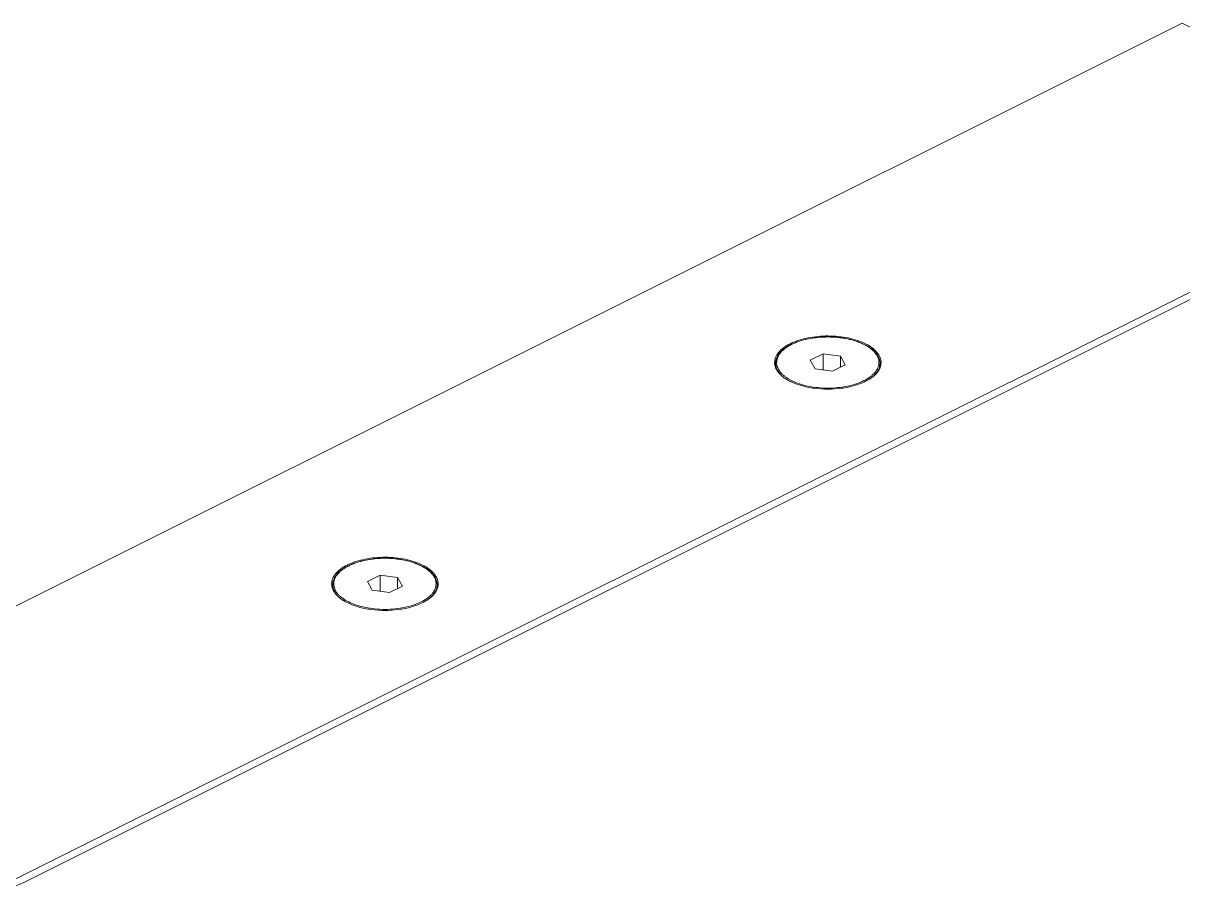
# Model space of a CAD drawing. Header units: millimetres. Extents: x 0 to 9253, y 0 to 2730.
# Drawn here: x 2754.3 to 2865.4, y 2380.7 to 2464 of the extents above; entities that cross this region are included whole.
import ezdxf

# ---------------------------------------------------------------- set-up
doc = ezdxf.new("R2010")
doc.units = ezdxf.units.MM
doc.layers.get('0').update_dxf_attribs({"lineweight": 13})

msp = doc.modelspace()

# ---------------------------------------------------------------- linework, layer by layer
for p, q in [((2723.9, 2393.26), (2865.32, 2463.97)), ((2865.32, 2463.97), (2887.94, 2452.66)), ((2753.59, 2381.95), (2887.94, 2449.12)), ((2754.3, 2381.59), (2888.65, 2448.77)), ((2830.93, 2432.28), (2829.7, 2431.67)), ((2829.7, 2431.67), (2830.15, 2430.83)), ((2830.93, 2432.28), (2830.93, 2430.73)), ((2832.6, 2432.06), (2830.93, 2432.28)), ((2832.6, 2432.06), (2832.6, 2431)), ((2833.05, 2431.22), (2832.6, 2432.06)), ((2826.38, 2431.36), (2826.38, 2431.29)), ((2830.15, 2430.83), (2831.82, 2430.61)), ((2831.82, 2430.61), (2833.05, 2431.22)), ((2836.38, 2431.36), (2836.38, 2431.29)), ((2788.5, 2411.07), (2787.28, 2410.46)), ((2787.28, 2410.46), (2787.72, 2409.62)), ((2788.5, 2411.07), (2788.5, 2409.51)), ((2790.17, 2410.84), (2788.5, 2411.07)), ((2790.17, 2410.84), (2790.17, 2409.78)), ((2790.62, 2410.01), (2790.17, 2410.84)), ((2783.95, 2410.14), (2783.95, 2410.07)), ((2787.72, 2409.62), (2789.4, 2409.39)), ((2789.4, 2409.39), (2790.62, 2410.01)), ((2793.95, 2410.14), (2793.95, 2410.07))]:
    msp.add_line(p, q)
for centre, radius, start, end in [((2830.04, 2428.7), 5.08, 115.8955, 116.5635), ((2830.05, 2428.9), 4.78, 116.5644, 117.029), ((2827.62, 2431), 1.35, 165.2311, 170.2174), ((2827.66, 2430.99), 1.39, 163.9035, 165.2463), ((2827.72, 2430.97), 1.45, 157.9442, 163.8656), ((2827.63, 2431.36), 1.25, 180.0018, 183.3021), ((2835.02, 2430.97), 1.47, 17.8428, 22.02), ((2835.13, 2431.36), 1.25, 356.6977, 359.998), ((2835.07, 2430.98), 1.41, 16.0976, 17.8255), ((2835.12, 2431), 1.36, 9.8013, 16.1227), ((2829.5, 2433.22), 3.97, 236.8497, 237.4592), ((2829.95, 2433.79), 4.56, 239.7233, 243.4568), ((2833.26, 2433.21), 3.97, 302.535, 303.0878), ((2787.62, 2407.49), 5.08, 115.8955, 116.5635), ((2787.62, 2407.69), 4.78, 116.5644, 117.029), ((2785.2, 2409.79), 1.35, 165.2311, 170.2174), ((2785.24, 2409.78), 1.39, 163.9035, 165.2463), ((2785.3, 2409.76), 1.45, 157.9442, 163.8656), ((2785.2, 2410.14), 1.25, 180.0018, 183.3021), ((2792.59, 2409.75), 1.47, 17.8428, 22.02), ((2792.7, 2410.14), 1.25, 356.6977, 359.998), ((2792.64, 2409.77), 1.41, 16.0976, 17.8255), ((2792.69, 2409.79), 1.36, 9.8013, 16.1227), ((2787.07, 2412.01), 3.97, 236.8497, 237.4592), ((2787.52, 2412.58), 4.56, 239.7233, 243.4568), ((2790.83, 2412), 3.97, 302.535, 303.0878)]:
    msp.add_arc(centre, radius, start, end)
for points, knots in [([(2834.98, 2433.25), (2834.74, 2433.37), (2834.2, 2433.59), (2833.01, 2433.9), (2831.41, 2434.05), (2829.81, 2433.91), (2828.62, 2433.61), (2828.07, 2433.39), (2827.82, 2433.27)], [0, 0, 0, 0, 0.112365, 0.235147, 0.498953, 0.76334, 0.886739, 1, 1, 1, 1]), ([(2827.87, 2433.18), (2828.05, 2433.27), (2828.43, 2433.43), (2829.05, 2433.63), (2829.72, 2433.77), (2830.42, 2433.87), (2831.14, 2433.91), (2831.87, 2433.9), (2832.58, 2433.84), (2833.28, 2433.73), (2833.93, 2433.56), (2834.52, 2433.35), (2835.06, 2433.1), (2835.51, 2432.81), (2835.88, 2432.49), (2836.16, 2432.13), (2836.31, 2431.81), (2836.37, 2431.55), (2836.38, 2431.42), (2836.38, 2431.36)], [0, 0, 0, 0, 0.06245, 0.129395, 0.20002, 0.273337, 0.348228, 0.423507, 0.497972, 0.570456, 0.63988, 0.705308, 0.766019, 0.821586, 0.871979, 0.917684, 0.959777, 0.980007, 1, 1, 1, 1]), ([(2827.91, 2433.18), (2828.15, 2433.3), (2828.67, 2433.51), (2829.51, 2433.73), (2830.43, 2433.86), (2831.38, 2433.91), (2832.32, 2433.86), (2833.24, 2433.73), (2833.95, 2433.54), (2834.48, 2433.35), (2834.84, 2433.18), (2835.16, 2433.01), (2835.45, 2432.81), (2835.7, 2432.61), (2835.9, 2432.39), (2836.07, 2432.16), (2836.19, 2431.93), (2836.26, 2431.69), (2836.28, 2431.44), (2836.26, 2431.2), (2836.19, 2430.96), (2836.07, 2430.72), (2835.9, 2430.5), (2835.7, 2430.28), (2835.45, 2430.07), (2835.16, 2429.88), (2834.95, 2429.77), (2834.84, 2429.71)], [0, 0, 0, 0, 0.06767, 0.141596, 0.21998, 0.300673, 0.381365, 0.459749, 0.533678, 0.568408, 0.601388, 0.632481, 0.661607, 0.68875, 0.713973, 0.737443, 0.759435, 0.78035, 0.800694, 0.821038, 0.841952, 0.863945, 0.887415, 0.912637, 0.939778, 0.968913, 1, 1, 1, 1]), ([(2827.77, 2433.25), (2827.55, 2433.14), (2827.15, 2432.9), (2826.66, 2432.46), (2826.35, 2431.97), (2826.28, 2431.61), (2826.28, 2431.44)], [0, 0, 0, 0, 0.302569, 0.565477, 0.793427, 1, 1, 1, 1]), ([(2826.38, 2431.36), (2826.38, 2431.44), (2826.39, 2431.62), (2826.47, 2431.88), (2826.6, 2432.13), (2826.77, 2432.37), (2826.99, 2432.59), (2827.24, 2432.81), (2827.54, 2433.01), (2827.75, 2433.12), (2827.87, 2433.18)], [0, 0, 0, 0, 0.105005, 0.212309, 0.324205, 0.442477, 0.568498, 0.703191, 0.84707, 1, 1, 1, 1]), ([(2827.65, 2429.85), (2827.55, 2429.91), (2827.37, 2430.02), (2827.13, 2430.22), (2826.92, 2430.42), (2826.75, 2430.63), (2826.62, 2430.85), (2826.53, 2431.07), (2826.48, 2431.3), (2826.47, 2431.53), (2826.51, 2431.76), (2826.62, 2432.07), (2826.81, 2432.36), (2827.07, 2432.62), (2827.31, 2432.82), (2827.58, 2433), (2827.77, 2433.11), (2827.88, 2433.16)], [0, 0, 0, 0, 0.075391, 0.146002, 0.211925, 0.273452, 0.331106, 0.38567, 0.438175, 0.489851, 0.542016, 0.595934, 0.71285, 0.777587, 0.846957, 0.921125, 1, 1, 1, 1]), ([(2836.48, 2431.44), (2836.48, 2431.61), (2836.4, 2431.97), (2836.09, 2432.46), (2835.6, 2432.9), (2835.2, 2433.14), (2834.98, 2433.25)], [0, 0, 0, 0, 0.206581, 0.434476, 0.697533, 1, 1, 1, 1]), ([(2826.28, 2431.44), (2826.28, 2431.36), (2826.29, 2431.25), (2826.31, 2431.14), (2826.32, 2431.11)], [0, 0, 0, 0, 0.74699, 1, 1, 1, 1]), ([(2826.32, 2431.11), (2826.33, 2431.08), (2826.37, 2430.93), (2826.44, 2430.79), (2826.5, 2430.7)], [0, 0, 0, 0, 0.242322, 1, 1, 1, 1]), ([(2826.51, 2430.7), (2826.47, 2430.79), (2826.4, 2430.98), (2826.38, 2431.19), (2826.38, 2431.29)], [0, 0, 0, 0, 0.507161, 1, 1, 1, 1]), ([(2827.09, 2430.07), (2826.99, 2430.16), (2826.8, 2430.34), (2826.57, 2430.64), (2826.43, 2430.96), (2826.38, 2431.18), (2826.38, 2431.29)], [0, 0, 0, 0, 0.28254, 0.539541, 0.776052, 1, 1, 1, 1]), ([(2826.55, 2430.63), (2826.49, 2430.73), (2826.41, 2430.95), (2826.38, 2431.17), (2826.38, 2431.29)], [0, 0, 0, 0, 0.512155, 1, 1, 1, 1]), ([(2826.5, 2430.7), (2826.55, 2430.62), (2826.77, 2430.31), (2827.08, 2430.06), (2827.33, 2429.89)], [0, 0, 0, 0, 0.226435, 1, 1, 1, 1]), ([(2835.42, 2429.89), (2835.51, 2429.95), (2835.83, 2430.17), (2836.11, 2430.46), (2836.25, 2430.7)], [0, 0, 0, 0, 0.276071, 1, 1, 1, 1]), ([(2836.37, 2431.29), (2836.37, 2431.18), (2836.33, 2430.96), (2836.18, 2430.64), (2835.96, 2430.34), (2835.77, 2430.16), (2835.66, 2430.07)], [0, 0, 0, 0, 0.223975, 0.4605, 0.717504, 1, 1, 1, 1]), ([(2836.38, 2431.29), (2836.38, 2431.17), (2836.35, 2430.95), (2836.26, 2430.73), (2836.2, 2430.63)], [0, 0, 0, 0, 0.487846, 1, 1, 1, 1]), ([(2836.38, 2431.29), (2836.38, 2431.19), (2836.35, 2430.98), (2836.29, 2430.79), (2836.24, 2430.7)], [0, 0, 0, 0, 0.49284, 1, 1, 1, 1]), ([(2836.25, 2430.7), (2836.27, 2430.73), (2836.35, 2430.86), (2836.4, 2431), (2836.43, 2431.11)], [0, 0, 0, 0, 0.259309, 1, 1, 1, 1]), ([(2836.43, 2431.11), (2836.44, 2431.14), (2836.46, 2431.25), (2836.48, 2431.36), (2836.48, 2431.44)], [0, 0, 0, 0, 0.253008, 1, 1, 1, 1]), ([(2827.36, 2429.87), (2827.39, 2429.85), (2827.53, 2429.77), (2827.66, 2429.69), (2827.77, 2429.64)], [0, 0, 0, 0, 0.243039, 1, 1, 1, 1]), ([(2827.77, 2429.64), (2827.85, 2429.6), (2828.19, 2429.44), (2828.55, 2429.32), (2828.83, 2429.24)], [0, 0, 0, 0, 0.237165, 1, 1, 1, 1]), ([(2834.84, 2429.71), (2834.6, 2429.59), (2834.08, 2429.38), (2833.24, 2429.16), (2832.32, 2429.02), (2831.38, 2428.98), (2830.43, 2429.02), (2829.51, 2429.16), (2828.67, 2429.38), (2828.15, 2429.59), (2827.91, 2429.71)], [0, 0, 0, 0, 0.11253, 0.235465, 0.365814, 0.5, 0.634186, 0.764534, 0.887473, 1, 1, 1, 1]), ([(2833.93, 2429.24), (2834.2, 2429.31), (2834.7, 2429.49), (2835.18, 2429.74), (2835.39, 2429.87)], [0, 0, 0, 0, 0.526137, 1, 1, 1, 1]), ([(2828.83, 2429.24), (2829.23, 2429.12), (2830.07, 2428.95), (2831.38, 2428.87), (2832.68, 2428.95), (2833.52, 2429.12), (2833.93, 2429.24)], [0, 0, 0, 0, 0.243533, 0.5, 0.756467, 1, 1, 1, 1]), ([(2792.56, 2412.03), (2792.31, 2412.16), (2791.77, 2412.37), (2790.59, 2412.69), (2788.99, 2412.84), (2787.38, 2412.7), (2786.19, 2412.39), (2785.65, 2412.18), (2785.4, 2412.06)], [0, 0, 0, 0, 0.112365, 0.235147, 0.498953, 0.76334, 0.886739, 1, 1, 1, 1]), ([(2785.44, 2411.97), (2785.62, 2412.06), (2786.01, 2412.22), (2786.62, 2412.41), (2787.29, 2412.56), (2787.99, 2412.66), (2788.72, 2412.7), (2789.44, 2412.69), (2790.16, 2412.63), (2790.85, 2412.51), (2791.5, 2412.35), (2792.1, 2412.14), (2792.63, 2411.89), (2793.09, 2411.6), (2793.46, 2411.28), (2793.74, 2410.92), (2793.88, 2410.6), (2793.94, 2410.34), (2793.95, 2410.21), (2793.95, 2410.14)], [0, 0, 0, 0, 0.06245, 0.129395, 0.20002, 0.273337, 0.348228, 0.423507, 0.497972, 0.570456, 0.63988, 0.705308, 0.766019, 0.821586, 0.871979, 0.917684, 0.959777, 0.980007, 1, 1, 1, 1]), ([(2785.48, 2411.96), (2785.72, 2412.08), (2786.25, 2412.29), (2787.09, 2412.51), (2788, 2412.65), (2788.95, 2412.7), (2789.9, 2412.65), (2790.81, 2412.51), (2791.53, 2412.33), (2792.05, 2412.13), (2792.41, 2411.97), (2792.73, 2411.79), (2793.02, 2411.6), (2793.27, 2411.4), (2793.48, 2411.18), (2793.64, 2410.95), (2793.76, 2410.72), (2793.83, 2410.47), (2793.86, 2410.23), (2793.83, 2409.99), (2793.76, 2409.75), (2793.64, 2409.51), (2793.48, 2409.28), (2793.27, 2409.07), (2793.02, 2408.86), (2792.73, 2408.67), (2792.52, 2408.55), (2792.41, 2408.5)], [0, 0, 0, 0, 0.06767, 0.141596, 0.21998, 0.300673, 0.381365, 0.459749, 0.533678, 0.568408, 0.601388, 0.632481, 0.661607, 0.68875, 0.713973, 0.737443, 0.759435, 0.78035, 0.800694, 0.821038, 0.841952, 0.863945, 0.887415, 0.912637, 0.939778, 0.968913, 1, 1, 1, 1]), ([(2785.34, 2412.03), (2785.12, 2411.92), (2784.72, 2411.69), (2784.24, 2411.25), (2783.92, 2410.76), (2783.85, 2410.4), (2783.85, 2410.23)], [0, 0, 0, 0, 0.302569, 0.565477, 0.793427, 1, 1, 1, 1]), ([(2783.95, 2410.14), (2783.95, 2410.23), (2783.97, 2410.41), (2784.04, 2410.66), (2784.17, 2410.91), (2784.34, 2411.15), (2784.56, 2411.38), (2784.82, 2411.59), (2785.11, 2411.79), (2785.33, 2411.91), (2785.44, 2411.97)], [0, 0, 0, 0, 0.105005, 0.212309, 0.324205, 0.442477, 0.568498, 0.703191, 0.84707, 1, 1, 1, 1]), ([(2785.22, 2408.64), (2785.13, 2408.7), (2784.95, 2408.81), (2784.7, 2409), (2784.49, 2409.2), (2784.32, 2409.41), (2784.19, 2409.63), (2784.1, 2409.86), (2784.05, 2410.09), (2784.05, 2410.32), (2784.08, 2410.55), (2784.19, 2410.85), (2784.39, 2411.15), (2784.64, 2411.41), (2784.88, 2411.6), (2785.15, 2411.78), (2785.35, 2411.89), (2785.45, 2411.95)], [0, 0, 0, 0, 0.075391, 0.146002, 0.211925, 0.273452, 0.331106, 0.38567, 0.438175, 0.489851, 0.542016, 0.595934, 0.71285, 0.777587, 0.846957, 0.921125, 1, 1, 1, 1]), ([(2794.05, 2410.23), (2794.05, 2410.4), (2793.97, 2410.76), (2793.66, 2411.25), (2793.18, 2411.69), (2792.78, 2411.92), (2792.56, 2412.03)], [0, 0, 0, 0, 0.206581, 0.434476, 0.697533, 1, 1, 1, 1]), ([(2783.85, 2410.23), (2783.85, 2410.15), (2783.86, 2410.03), (2783.89, 2409.93), (2783.89, 2409.9)], [0, 0, 0, 0, 0.74699, 1, 1, 1, 1]), ([(2783.89, 2409.9), (2783.9, 2409.86), (2783.95, 2409.72), (2784.01, 2409.58), (2784.07, 2409.48)], [0, 0, 0, 0, 0.242322, 1, 1, 1, 1]), ([(2784.08, 2409.49), (2784.04, 2409.58), (2783.97, 2409.77), (2783.95, 2409.97), (2783.95, 2410.07)], [0, 0, 0, 0, 0.507161, 1, 1, 1, 1]), ([(2784.66, 2408.86), (2784.56, 2408.94), (2784.37, 2409.12), (2784.15, 2409.43), (2784, 2409.74), (2783.96, 2409.96), (2783.95, 2410.07)], [0, 0, 0, 0, 0.28254, 0.539541, 0.776052, 1, 1, 1, 1]), ([(2784.12, 2409.42), (2784.07, 2409.52), (2783.98, 2409.73), (2783.95, 2409.96), (2783.95, 2410.07)], [0, 0, 0, 0, 0.512155, 1, 1, 1, 1]), ([(2784.07, 2409.48), (2784.12, 2409.41), (2784.35, 2409.1), (2784.65, 2408.84), (2784.9, 2408.68)], [0, 0, 0, 0, 0.226435, 1, 1, 1, 1]), ([(2793, 2408.68), (2793.09, 2408.74), (2793.4, 2408.96), (2793.68, 2409.25), (2793.83, 2409.48)], [0, 0, 0, 0, 0.276071, 1, 1, 1, 1]), ([(2793.95, 2410.07), (2793.94, 2409.96), (2793.9, 2409.74), (2793.75, 2409.43), (2793.53, 2409.12), (2793.34, 2408.94), (2793.24, 2408.86)], [0, 0, 0, 0, 0.223975, 0.4605, 0.717504, 1, 1, 1, 1]), ([(2793.95, 2410.07), (2793.95, 2409.96), (2793.92, 2409.73), (2793.83, 2409.52), (2793.78, 2409.42)], [0, 0, 0, 0, 0.487846, 1, 1, 1, 1]), ([(2793.95, 2410.07), (2793.95, 2409.97), (2793.93, 2409.77), (2793.86, 2409.58), (2793.82, 2409.49)], [0, 0, 0, 0, 0.49284, 1, 1, 1, 1]), ([(2793.83, 2409.48), (2793.85, 2409.52), (2793.92, 2409.65), (2793.98, 2409.79), (2794.01, 2409.9)], [0, 0, 0, 0, 0.259309, 1, 1, 1, 1]), ([(2794.01, 2409.9), (2794.01, 2409.93), (2794.04, 2410.03), (2794.05, 2410.15), (2794.05, 2410.23)], [0, 0, 0, 0, 0.253008, 1, 1, 1, 1]), ([(2784.94, 2408.66), (2784.97, 2408.64), (2785.1, 2408.56), (2785.24, 2408.48), (2785.34, 2408.43)], [0, 0, 0, 0, 0.243039, 1, 1, 1, 1]), ([(2785.34, 2408.43), (2785.42, 2408.39), (2785.77, 2408.23), (2786.12, 2408.1), (2786.4, 2408.02)], [0, 0, 0, 0, 0.237165, 1, 1, 1, 1]), ([(2792.41, 2408.5), (2792.18, 2408.38), (2791.65, 2408.17), (2790.81, 2407.95), (2789.9, 2407.81), (2788.95, 2407.77), (2788, 2407.81), (2787.09, 2407.95), (2786.25, 2408.17), (2785.72, 2408.38), (2785.48, 2408.5)], [0, 0, 0, 0, 0.11253, 0.235465, 0.365814, 0.5, 0.634186, 0.764534, 0.887473, 1, 1, 1, 1]), ([(2791.5, 2408.02), (2791.77, 2408.1), (2792.27, 2408.28), (2792.75, 2408.52), (2792.96, 2408.66)], [0, 0, 0, 0, 0.526137, 1, 1, 1, 1]), ([(2786.4, 2408.02), (2786.8, 2407.91), (2787.65, 2407.74), (2788.95, 2407.65), (2790.25, 2407.74), (2791.1, 2407.91), (2791.5, 2408.02)], [0, 0, 0, 0, 0.243533, 0.5, 0.756467, 1, 1, 1, 1]), ([(2754.3, 2381.59), (2753.69, 2381.29), (2752.28, 2380.85), (2750.06, 2380.64), (2747.83, 2380.85), (2746.43, 2381.29), (2745.82, 2381.59)], [0, 0, 0, 0, 0.23537, 0.5, 0.76463, 1, 1, 1, 1])]:
    msp.add_open_spline(points, degree=3, knots=knots)

doc.saveas('drawing.dxf')
